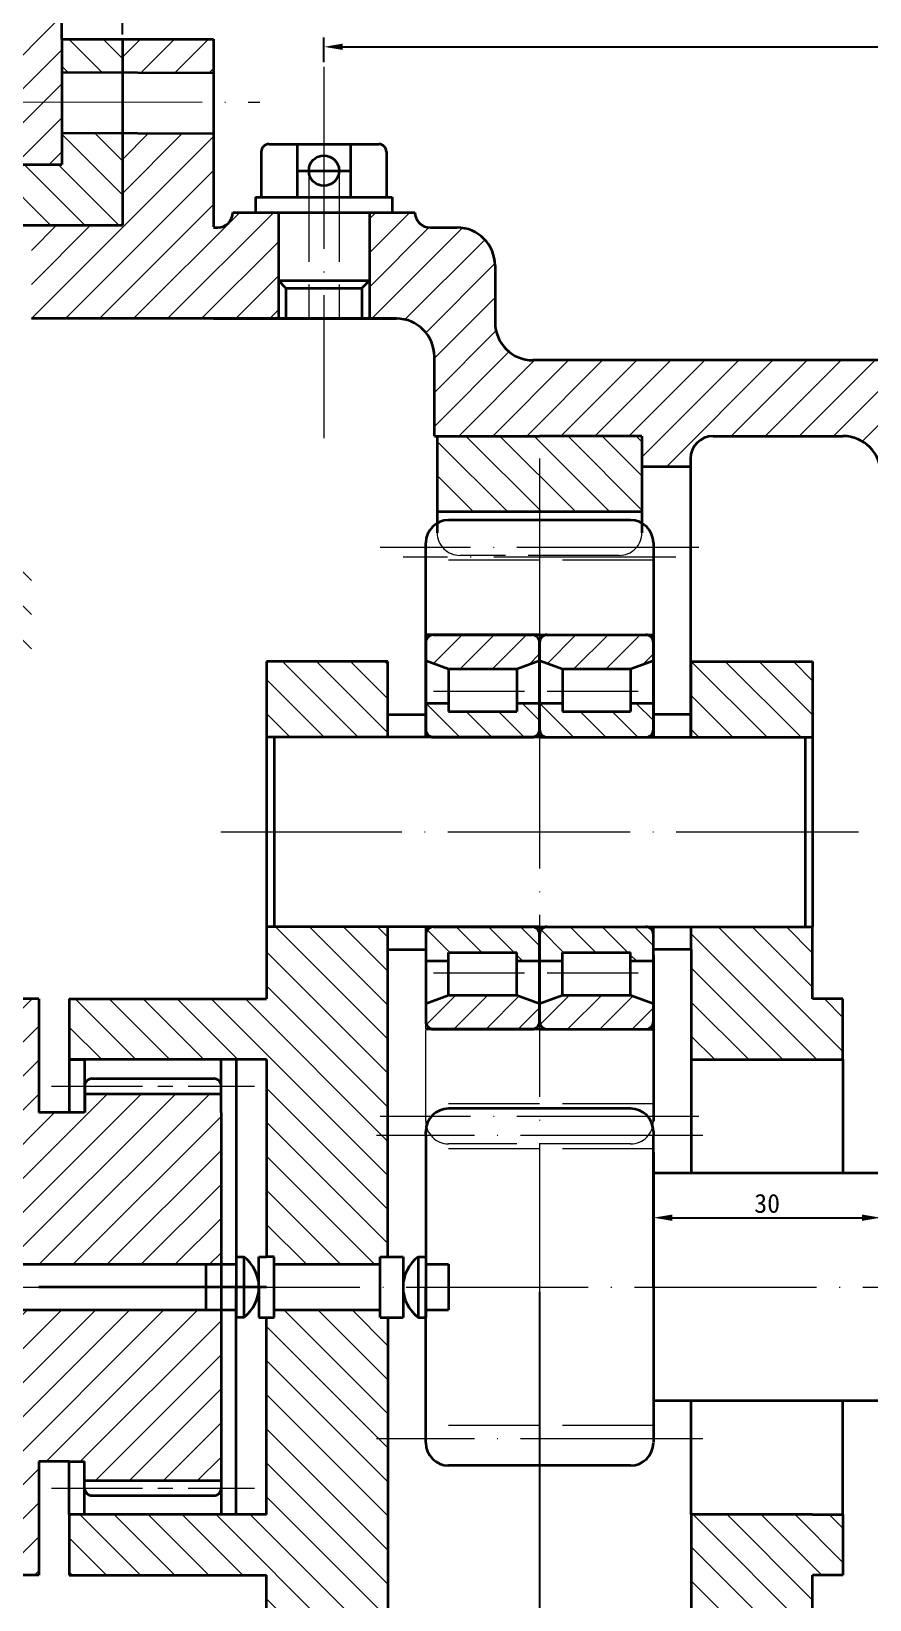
# Model space of a CAD drawing. Header units: millimetres. Extents: x -120 to 1257, y -237 to 537.
# Drawn here: x 372 to 482.5, y 108.8 to 315.6 of the extents above; entities that cross this region are included whole.
import ezdxf

# ---------------------------------------------------------------- set-up
doc = ezdxf.new("R2010")
doc.units = ezdxf.units.MM
for name, pattern in [('ACAD_ISO02W100', [15, 12, -3]), ('ACAD_ISO04W100', [30, 24, -3, 0, -3]), ('点画线', [18, 12, -2, 2, -2])]:
    doc.linetypes.add(name, pattern=pattern)
doc.layers.add('中心线层', color=1, linetype='点画线', lineweight=18, true_color=0xff0000)
doc.layers.add('剖面线层', color=4, linetype='Continuous', lineweight=18, true_color=0x00ffff)
for name, color, linetype, lineweight in [('真细实线', 7, 'Continuous', 18), ('粗实线层', 7, 'Continuous', 35), ('粗实线改', 7, 'Continuous', 35), ('细实线错了', 7, 'Continuous', 35), ('细点画线', 7, 'ACAD_ISO04W100', 18), ('细虚线', 7, 'ACAD_ISO02W100', 18)]:
    doc.layers.add(name, color=color, linetype=linetype, lineweight=lineweight)
doc.styles.get("Standard").update_dxf_attribs({"font": ''})
doc.styles.get('Standard').set_extended_font_data('SimSun')
doc.dimstyles.new('ISO-25', dxfattribs={"dimtxt": 2.5, "dimasz": 2.5, "dimexe": 1.25, "dimexo": 0.625, "dimtad": 1, "dimtxsty": 'Standard', "dimcen": 2.5, "dimadec": 0, "dimazin": 0, "dimtfac": 1, "dimtmove": 0, "dimatfit": 3, "dimfxl": 1, "dimarcsym": 0})
pattern_1 = [(315, (424, 210), (2.12132, 2.12132), [])]
pattern_2 = [(45, (424, 210), (-2.12132, 2.12132), [])]
pattern_3 = [(315, (439, 210), (2.12132, 2.12132), [])]
pattern_4 = [(45, (439, 210), (-2.12132, 2.12132), [])]

# ---------------------------------------------------------------- blocks, each defined once
blk = doc.blocks.new('*D10')
at = {"layer": 'Defpoints', "color": 0}
for p in [(-42.41, 149.97), (650, 150), (650, -81.6)]:
    blk.add_point(p, dxfattribs=at)
at = {"layer": '真细实线', "color": 0, "lineweight": -2}
for p, q in [((-42.41, 149.35), (-42.41, -82.85)), ((650, 149.38), (650, -82.85)), ((-39.91, -81.6), (647.5, -81.6))]:
    blk.add_line(p, q, dxfattribs=at)
at = {"layer": '真细实线', "color": 0}
for points in [[(-39.91, -81.18), (-39.91, -82.02), (-42.41, -81.6)], [(647.5, -81.18), (647.5, -82.02), (650, -81.6)]]:
    blk.add_solid(points, dxfattribs=at)
at = {"layer": '真细实线', "color": 0, "insert": (303.8, -79.52), "char_height": 2.5, "attachment_point": 5}
blk.add_mtext('692,41', dxfattribs=at)
blk = doc.blocks.new('*D11')
at = {"layer": 'Defpoints', "color": 0}
for p in [(439, 150), (650, 150), (439, -54.97)]:
    blk.add_point(p, dxfattribs=at)
at = {"layer": '真细实线', "color": 0, "lineweight": -2}
for p, q in [((439, 149.38), (439, -56.22)), ((650, 149.38), (650, -56.22)), ((647.5, -54.97), (441.5, -54.97))]:
    blk.add_line(p, q, dxfattribs=at)
at = {"layer": '真细实线', "color": 0}
for points in [[(441.5, -54.56), (441.5, -55.39), (439, -54.97)], [(647.5, -54.56), (647.5, -55.39), (650, -54.97)]]:
    blk.add_solid(points, dxfattribs=at)
at = {"layer": '真细实线', "color": 0, "insert": (544.5, -53.1), "char_height": 2.5, "attachment_point": 5}
blk.add_mtext('211', dxfattribs=at)
blk = doc.blocks.new('*D12')
at = {"layer": 'Defpoints', "color": 0}
for p in [(286, 150), (650, 150), (286, -68)]:
    blk.add_point(p, dxfattribs=at)
at = {"layer": '真细实线', "color": 0, "lineweight": -2}
for p, q in [((286, 149.38), (286, -69.25)), ((650, 149.38), (650, -69.25)), ((647.5, -68), (288.5, -68))]:
    blk.add_line(p, q, dxfattribs=at)
at = {"layer": '真细实线', "color": 0}
for points in [[(288.5, -67.59), (288.5, -68.42), (286, -68)], [(647.5, -67.59), (647.5, -68.42), (650, -68)]]:
    blk.add_solid(points, dxfattribs=at)
at = {"layer": '真细实线', "color": 0, "insert": (468, -66.13), "char_height": 2.5, "attachment_point": 5}
blk.add_mtext('364', dxfattribs=at)
blk = doc.blocks.new('*D18')
at = {"layer": 'Defpoints', "color": 0}
for p in [(650, 150.07), (441, -41.53), (699.34, -41.53)]:
    blk.add_point(p, dxfattribs=at)
at = {"layer": '真细实线', "color": 0, "lineweight": -2}
for p, q in [((650.63, 150.07), (700.59, 150.07)), ((699.34, 147.57), (699.34, -39.03)), ((441.62, -41.53), (700.59, -41.53))]:
    blk.add_line(p, q, dxfattribs=at)
at = {"layer": '真细实线', "color": 0}
for points in [[(698.92, 147.57), (699.75, 147.57), (699.34, 150.07)], [(698.92, -39.03), (699.75, -39.03), (699.34, -41.53)]]:
    blk.add_solid(points, dxfattribs=at)
at = {"layer": '真细实线', "color": 0, "insert": (697.25, 54.27), "char_height": 2.5, "attachment_point": 5, "rotation": 90}
blk.add_mtext('191,6', dxfattribs=at)
blk = doc.blocks.new('*D20')
at = {"layer": 'Defpoints', "color": 0}
for p in [(650, 313.53), (410.56, 310.89), (650, 150)]:
    blk.add_point(p, dxfattribs=at)
at = {"layer": '真细实线', "color": 0, "lineweight": -2}
for p, q in [((410.56, 311.51), (410.56, 314.78)), ((650, 150.62), (650, 314.78)), ((413.06, 313.53), (647.5, 313.53))]:
    blk.add_line(p, q, dxfattribs=at)
at = {"layer": '真细实线', "color": 0}
for points in [[(413.06, 313.95), (413.06, 313.12), (410.56, 313.53)], [(647.5, 313.95), (647.5, 313.12), (650, 313.53)]]:
    blk.add_solid(points, dxfattribs=at)
at = {"layer": '真细实线', "color": 0, "insert": (530.28, 315.62), "char_height": 2.5, "attachment_point": 5}
blk.add_mtext('239,44', dxfattribs=at)
blk = doc.blocks.new('*D21')
at = {"layer": 'Defpoints', "color": 0}
for p in [(650, 360.82), (332.15, 352.82), (650, 150)]:
    blk.add_point(p, dxfattribs=at)
at = {"layer": '真细实线', "color": 0, "lineweight": -2}
for p, q in [((332.15, 353.44), (332.15, 362.07)), ((650, 150.62), (650, 362.07)), ((334.65, 360.82), (647.5, 360.82))]:
    blk.add_line(p, q, dxfattribs=at)
at = {"layer": '真细实线', "color": 0}
for points in [[(334.65, 361.24), (334.65, 360.4), (332.15, 360.82)], [(647.5, 361.24), (647.5, 360.4), (650, 360.82)]]:
    blk.add_solid(points, dxfattribs=at)
at = {"layer": '真细实线', "color": 0, "insert": (491.07, 362.9), "char_height": 2.5, "attachment_point": 5}
blk.add_mtext('317,85', dxfattribs=at)
blk = doc.blocks.new('*D24')
at = {"layer": 'Defpoints', "color": 0}
for p in [(650, 417.54), (276.85, 384.61), (650, 150)]:
    blk.add_point(p, dxfattribs=at)
at = {"layer": '真细实线', "color": 0, "lineweight": -2}
for p, q in [((276.85, 385.23), (276.85, 418.79)), ((650, 150.62), (650, 418.79)), ((279.35, 417.54), (647.5, 417.54))]:
    blk.add_line(p, q, dxfattribs=at)
at = {"layer": '真细实线', "color": 0}
for points in [[(279.35, 417.96), (279.35, 417.13), (276.85, 417.54)], [(647.5, 417.96), (647.5, 417.13), (650, 417.54)]]:
    blk.add_solid(points, dxfattribs=at)
at = {"layer": '真细实线', "color": 0, "insert": (463.43, 419.63), "char_height": 2.5, "attachment_point": 5}
blk.add_mtext('373,15', dxfattribs=at)
blk = doc.blocks.new('*D25')
at = {"layer": 'Defpoints', "color": 0}
for p in [(650, 335.23), (384, 314.53), (650, 150)]:
    blk.add_point(p, dxfattribs=at)
at = {"layer": '真细实线', "color": 0, "lineweight": -2}
for p, q in [((384, 315.15), (384, 336.48)), ((386.5, 335.23), (647.5, 335.23)), ((650, 150.62), (650, 336.48))]:
    blk.add_line(p, q, dxfattribs=at)
at = {"layer": '真细实线', "color": 0}
for points in [[(386.5, 335.64), (386.5, 334.81), (384, 335.23)], [(647.5, 335.64), (647.5, 334.81), (650, 335.23)]]:
    blk.add_solid(points, dxfattribs=at)
at = {"layer": '真细实线', "color": 0, "insert": (517, 337.1), "char_height": 2.5, "attachment_point": 5}
blk.add_mtext('266', dxfattribs=at)
blk = doc.blocks.new('*D27')
at = {"layer": 'Defpoints', "color": 0}
for p in [(454, 165), (484, 165), (484, 159.15)]:
    blk.add_point(p, dxfattribs=at)
at = {"layer": '真细实线', "color": 0, "lineweight": -2}
for p, q in [((454, 164.38), (454, 157.9)), ((484, 164.38), (484, 157.9)), ((456.5, 159.15), (481.5, 159.15))]:
    blk.add_line(p, q, dxfattribs=at)
at = {"layer": '真细实线', "color": 0}
for points in [[(456.5, 159.56), (456.5, 158.73), (454, 159.15)], [(481.5, 159.56), (481.5, 158.73), (484, 159.15)]]:
    blk.add_solid(points, dxfattribs=at)
at = {"layer": '真细实线', "color": 0, "insert": (469, 161.02), "char_height": 2.5, "attachment_point": 5}
blk.add_mtext('30', dxfattribs=at)

msp = doc.modelspace()

# ---------------------------------------------------------------- hatches: boundary and pattern name
at = {"layer": '剖面线层'}
h = msp.add_hatch(dxfattribs=at)
h.set_pattern_fill('USERPATTERN', color=256, scale=3, angle=45, style=0, pattern_type=0)
h.set_pattern_definition(pattern_2)
edge = h.paths.add_edge_path(flags=0)
edge.add_line((424, 232.625), (424, 235))
edge.add_arc((425, 235), 1, 90, 180, ccw=False)
edge.add_line((425, 236), (438, 236))
edge.add_arc((438, 235), 1, 0, 90, ccw=False)
edge.add_line((439, 235), (439, 232.625))
edge.add_line((439, 232.625), (436, 231.5))
edge.add_line((436, 231.5), (427, 231.5))
edge.add_line((427, 231.5), (424, 232.625))
h = msp.add_hatch(dxfattribs=at)
h.set_pattern_fill('USERPATTERN', color=256, scale=3, angle=45, style=0, pattern_type=0)
h.set_pattern_definition(pattern_4)
edge = h.paths.add_edge_path(flags=0)
edge.add_line((439, 232.625), (439, 235))
edge.add_arc((440, 235), 1, 90, 180, ccw=False)
edge.add_line((440, 236), (453, 236))
edge.add_arc((453, 235), 1, 0, 90, ccw=False)
edge.add_line((454, 235), (454, 232.625))
edge.add_line((454, 232.625), (451, 231.5))
edge.add_line((451, 231.5), (442, 231.5))
edge.add_line((442, 231.5), (439, 232.625))
h = msp.add_hatch(dxfattribs=at)
h.set_pattern_fill('USERPATTERN', color=256, scale=3, angle=-45, style=0, pattern_type=0)
h.set_pattern_definition(pattern_1)
edge = h.paths.add_edge_path(flags=0)
edge.add_line((424, 223.5), (424, 226.5))
edge.add_line((424, 226.5), (424, 227))
edge.add_line((424, 227), (427, 227))
edge.add_line((427, 227), (427, 225.875))
edge.add_line((427, 225.875), (436, 225.875))
edge.add_line((436, 225.875), (436, 227))
edge.add_line((436, 227), (439, 227))
edge.add_line((439, 227), (439, 223.5))
edge.add_arc((438, 223.5), 1, -90, 0, ccw=False)
edge.add_line((438, 222.5), (425, 222.5))
edge.add_arc((425, 223.5), 1, 180, 270, ccw=False)
h = msp.add_hatch(dxfattribs=at)
h.set_pattern_fill('USERPATTERN', color=256, scale=3, angle=-45, style=0, pattern_type=0)
h.set_pattern_definition(pattern_3)
edge = h.paths.add_edge_path(flags=0)
edge.add_line((439, 223.5), (439, 226.5))
edge.add_line((439, 226.5), (439, 227))
edge.add_line((439, 227), (442, 227))
edge.add_line((442, 227), (442, 225.875))
edge.add_line((442, 225.875), (451, 225.875))
edge.add_line((451, 225.875), (451, 227))
edge.add_line((451, 227), (454, 227))
edge.add_line((454, 227), (454, 223.5))
edge.add_arc((453, 223.5), 1, -90, 0, ccw=False)
edge.add_line((453, 222.5), (440, 222.5))
edge.add_arc((440, 223.5), 1, 180, 270, ccw=False)
h = msp.add_hatch(dxfattribs=at)
h.set_pattern_fill('USERPATTERN', color=256, scale=3, angle=-45, style=0, pattern_type=0)
h.set_pattern_definition(pattern_1)
edge = h.paths.add_edge_path(flags=0)
edge.add_line((424, 193), (424, 193.5))
edge.add_line((424, 193.5), (424, 196.5))
edge.add_arc((425, 196.5), 1, 90, 180, ccw=False)
edge.add_line((425, 197.5), (438, 197.5))
edge.add_arc((438, 196.5), 1, 0, 90, ccw=False)
edge.add_line((439, 196.5), (439, 193))
edge.add_line((439, 193), (436, 193))
edge.add_line((436, 193), (436, 194.125))
edge.add_line((436, 194.125), (427, 194.125))
edge.add_line((427, 194.125), (427, 193))
edge.add_line((427, 193), (424, 193))
h = msp.add_hatch(dxfattribs=at)
h.set_pattern_fill('USERPATTERN', color=256, scale=3, angle=-45, style=0, pattern_type=0)
h.set_pattern_definition(pattern_3)
edge = h.paths.add_edge_path(flags=0)
edge.add_line((439, 193), (439, 193.5))
edge.add_line((439, 193.5), (439, 196.5))
edge.add_arc((440, 196.5), 1, 90, 180, ccw=False)
edge.add_line((440, 197.5), (453, 197.5))
edge.add_arc((453, 196.5), 1, 0, 90, ccw=False)
edge.add_line((454, 196.5), (454, 193))
edge.add_line((454, 193), (451, 193))
edge.add_line((451, 193), (451, 194.125))
edge.add_line((451, 194.125), (442, 194.125))
edge.add_line((442, 194.125), (442, 193))
edge.add_line((442, 193), (439, 193))
h = msp.add_hatch(dxfattribs=at)
h.set_pattern_fill('USERPATTERN', color=256, scale=3, angle=45, style=0, pattern_type=0)
h.set_pattern_definition(pattern_2)
edge = h.paths.add_edge_path(flags=0)
edge.add_arc((425, 185), 1, 180, 270, ccw=False)
edge.add_line((424, 185), (424, 187.375))
edge.add_line((424, 187.375), (427, 188.5))
edge.add_line((427, 188.5), (436, 188.5))
edge.add_line((436, 188.5), (439, 187.375))
edge.add_line((439, 187.375), (439, 185))
edge.add_arc((438, 185), 1, 270, 360, ccw=False)
edge.add_line((438, 184), (425, 184))
h = msp.add_hatch(dxfattribs=at)
h.set_pattern_fill('USERPATTERN', color=256, scale=3, angle=45, style=0, pattern_type=0)
h.set_pattern_definition(pattern_4)
edge = h.paths.add_edge_path(flags=0)
edge.add_arc((440, 185), 1, 180, 270, ccw=False)
edge.add_line((439, 185), (439, 187.375))
edge.add_line((439, 187.375), (442, 188.5))
edge.add_line((442, 188.5), (451, 188.5))
edge.add_line((451, 188.5), (454, 187.375))
edge.add_line((454, 187.375), (454, 185))
edge.add_arc((453, 185), 1, 270, 360, ccw=False)
edge.add_line((453, 184), (440, 184))
at = {"layer": '真细实线'}
h = msp.add_hatch(dxfattribs=at)
h.set_pattern_fill('ANSI31', color=256, style=0)
h.paths.add_polyline_path([(268.849, 331.61), (268.849, 336.61), (259.249, 336.61), (226.316, 336.61), (170.574, 336.61), (170.575, 330), (170.574, 308), (174.575, 308), (176.57, 308), (176.57, 305), (176.584, 298), (180.584, 298), (180.584, 311.61, -0.4142136), (185.584, 316.61), (225.89, 316.61), (250.372, 316.61, -0.2136316), (256.339, 313.939), (267, 302), (268.849, 302), (268.849, 309.81)])
h.paths.add_polyline_path([(326.149, 325.61), (326.149, 329.61), (326.149, 338.61), (323.149, 338.61), (320.149, 338.61), (320.149, 337.61, -0.4142136), (319.149, 336.61), (285.999, 336.61), (284.849, 336.61), (284.849, 331.61), (284.849, 309.81), (284.849, 302), (285.999, 302), (305, 302), (305, 298), (308.299, 298), (308.299, 311.61, -0.4142136), (313.299, 316.61), (327.149, 316.61), (327.149, 324.61)])
h.paths.add_polyline_path([(375.999, 331.61, 0.4142136), (370.999, 336.61), (345.149, 336.61, -0.4142136), (344.149, 337.61), (344.149, 338.61), (338.149, 338.61), (338.149, 329.61), (338.149, 325.61), (337.149, 324.61), (337.149, 316.61), (350.999, 316.61, -0.4142136), (355.999, 311.61), (355.999, 298), (375.999, 298), (375.999, 314.53)])
h = msp.add_hatch(dxfattribs=at)
h.set_pattern_fill('ANSI31', color=256, angle=90, style=0)
h.paths.add_polyline_path([(383.999, 10), (365.999, 10), (365.999, 10.466), (365.999, 15.466), (355.999, 15.466), (355.999, 0.466), (375.999, 0.466), (375.999, -2.2), (383.999, -2.164)])
h.paths.add_polyline_path([(383.999, -10.164), (375.999, -10.2), (375.999, -14.534), (383.999, -14.534)])
h.paths.add_polyline_path([(372, 65), (372, 69.002), (368, 69.002), (368, 67, -0.4142136), (366, 65), (340, 65), (340, 55), (356, 55), (356, 52.058), (366, 52.058), (366, 55), (372, 55)])
h.paths.add_polyline_path([(371.999, 245), (365.999, 245), (365.999, 247.942), (355.999, 247.942), (355.999, 245), (339.999, 245), (339.999, 235), (368, 235), (368, 233), (368, 231), (371.999, 231)])
h.paths.add_polyline_path([(383.999, 302.164), (375.999, 302.2), (375.999, 298), (355.999, 298), (355.999, 273), (365.999, 273), (365.999, 278), (365.999, 290), (383.999, 290)])
h.paths.add_polyline_path([(383.999, 314.53), (375.999, 314.53), (375.999, 310.2), (383.999, 310.164)])
h = msp.add_hatch(dxfattribs=at)
h.set_pattern_fill('ANSI31', color=256, style=0)
h.paths.add_polyline_path([(396, 314.53), (383.999, 314.53), (383.999, 310.164), (396, 310.109)])
h.paths.add_polyline_path([(404.562, 291.7), (398.562, 291.7, -0.4142136), (396.562, 289.7), (396, 289.7), (396, 302.109), (383.999, 302.164), (383.999, 290), (371.999, 290), (371.999, 277.7), (404.562, 277.7), (404.562, 282.7)])
h.paths.add_polyline_path([(433.125, 284.7, 0.4142136), (428.125, 289.7), (424.562, 289.7, -0.4142136), (422.562, 291.7), (416.562, 291.7), (416.562, 282.7), (416.562, 277.7), (420.125, 277.7, -0.4142136), (425.125, 272.7), (425.125, 262.2), (439, 262.2), (452.5, 262.2), (452.5, 258.2), (458.875, 258.2), (458.875, 259.2, -0.4142136), (461.875, 262.2), (479, 262.2, -0.4142136), (484, 257.2), (484, 201), (491.869, 201), (491.869, 238.5), (491.869, 252.2), (495.869, 252.2), (495.869, 262.5), (495.869, 272.2), (438.125, 272.2, -0.4142136), (433.125, 277.2)])
h.paths.add_polyline_path([(433.125, 22.8, -0.4142136), (438.125, 27.8), (495.869, 27.8), (495.869, 37.5), (495.869, 47.8), (491.869, 47.8), (491.869, 99.092), (484, 99.099), (484, 57.5), (484, 42.8, -0.4142136), (479, 37.8), (461.875, 37.8, -0.4142136), (458.875, 40.8), (458.875, 41.8), (452.5, 41.8), (452.5, 37.8), (452.5, 33.8), (425.124, 33.8), (425.124, 27.3, -0.4142136), (420.124, 22.3), (371.999, 22.3), (371.999, 10), (383.999, 10), (383.999, -2.164), (395.999, -2.109), (395.999, 10), (433.125, 10)])
h.paths.add_polyline_path([(395.999, -10.109), (383.999, -10.164), (383.999, -14.534), (395.999, -14.534)])
h = msp.add_hatch(dxfattribs=at)
h.set_pattern_fill('ANSI31', color=256, angle=90, style=0)
h.paths.add_polyline_path([(452.5, 262.2), (439, 262.2), (425.5, 262.2), (425.5, 252.2), (452.5, 252.2)])
h.paths.add_polyline_path([(452.5, 47.8), (439, 47.8), (439, 41.8), (452.5, 41.8)])
h.paths.add_polyline_path([(439, 47.8), (425.5, 47.8), (425.5, 41.8), (439, 41.8)])
h = msp.add_hatch(dxfattribs=at)
h.set_pattern_fill('ANSI31', color=256, angle=90, style=0)
h.paths.add_polyline_path([(419, 194.5), (419, 197.5), (403, 197.5), (403, 188), (377, 188), (377, 180), (379, 180), (403, 180), (403, 154), (404, 154), (404, 153), (418, 153), (418, 154), (419, 154)])
h.paths.add_polyline_path([(419, 232.5), (403, 232.5), (403, 222.5), (419, 222.5), (419, 225.5)])
h.paths.add_polyline_path([(475, 232.5), (459, 232.5), (459, 222.5), (475, 222.5)])
h.paths.add_polyline_path([(479, 188), (475, 188), (475, 197.5), (459, 197.5), (459, 194.5), (459, 180), (479, 180)])
h.paths.add_polyline_path([(475, 112), (479, 112), (479, 120), (475, 120), (459, 120), (459, 90.25, -0.4142136), (456, 87.25), (439, 87.25), (439, 71.25), (475, 71.25)])
h.paths.add_polyline_path([(419, 146), (418, 146), (418, 147), (404, 147), (404, 146), (403, 146), (403, 120), (377, 120), (377, 112), (403, 112), (403, 71.25), (419, 71.25), (439, 71.25), (439, 87.25), (422, 87.25, -0.4142136), (419, 90.25)])
h = msp.add_hatch(dxfattribs=at)
h.set_pattern_fill('ANSI31', color=256, style=0)
h.paths.add_polyline_path([(397, 173), (397, 175.5), (379.033, 175.5), (379.033, 173), (377, 173), (373, 173), (373, 188), (339, 188), (339, 180), (365, 180), (365, 153), (369, 153), (397, 153)])
h.paths.add_polyline_path([(397, 147), (365, 147), (365, 146), (365, 120), (339, 120), (339, 112), (373, 112), (373, 127), (377, 127), (379, 127), (379, 124.5), (397, 124.5), (397, 127)])

# ---------------------------------------------------------------- linework, layer by layer
at = {"layer": '中心线层'}
for p, q in [((425, 228.575), (438, 228.575)), ((440, 228.575), (453, 228.575)), ((425, 191.425), (438, 191.425)), ((440, 191.425), (453, 191.425))]:
    msp.add_line(p, q, dxfattribs=at)
at = {"layer": '粗实线层'}
for p, q in [((425, 236), (438, 236)), ((440, 236), (453, 236)), ((424, 235), (424, 222.5)), ((439, 235), (439, 222.5)), ((439, 222.5), (439, 235)), ((454, 222.5), (454, 235)), ((424, 232.625), (427, 231.5)), ((436, 231.5), (439, 232.625)), ((439, 232.625), (442, 231.5)), ((451, 231.5), (454, 232.625)), ((427, 231.5), (436, 231.5)), ((427, 231.5), (427, 225.875)), ((436, 231.5), (436, 225.875)), ((442, 231.5), (451, 231.5)), ((442, 231.5), (442, 225.875)), ((451, 231.5), (451, 225.875)), ((419, 222.5), (419, 225.5)), ((419, 225.5), (424, 225.5)), ((424, 227), (427, 227)), ((427, 225.875), (436, 225.875)), ((436, 227), (439, 227)), ((439, 227), (442, 227)), ((442, 225.875), (451, 225.875)), ((451, 227), (454, 227)), ((459, 225.5), (454, 225.5)), ((425, 222.5), (438, 222.5)), ((440, 222.5), (453, 222.5)), ((424, 197.5), (424, 185)), ((425, 197.5), (438, 197.5)), ((439, 185), (439, 197.5)), ((439, 197.5), (439, 185)), ((440, 197.5), (453, 197.5)), ((454, 185), (454, 197.5)), ((419, 194.5), (424, 194.5)), ((459, 194.5), (454, 194.5)), ((424, 193), (427, 193)), ((427, 194.125), (436, 194.125)), ((427, 188.5), (427, 194.125)), ((436, 188.5), (436, 194.125)), ((436, 193), (439, 193)), ((439, 193), (442, 193)), ((442, 194.125), (451, 194.125)), ((442, 188.5), (442, 194.125)), ((451, 188.5), (451, 194.125)), ((451, 193), (454, 193)), ((424, 187.375), (427, 188.5)), ((427, 188.5), (436, 188.5)), ((436, 188.5), (439, 187.375)), ((439, 187.375), (442, 188.5)), ((442, 188.5), (451, 188.5)), ((451, 188.5), (454, 187.375)), ((425, 184), (438, 184)), ((440, 184), (453, 184))]:
    msp.add_line(p, q, dxfattribs=at)
for centre, start, end in [((425, 235), 90, 180), ((438, 235), 0, 90), ((440, 235), 90, 180), ((453, 235), 0, 90), ((425, 223.5), 180, 270), ((438, 223.5), 270, 0), ((440, 223.5), 180, 270), ((453, 223.5), 270, 0), ((425, 196.5), 90, 180), ((438, 196.5), 0, 90), ((440, 196.5), 90, 180), ((453, 196.5), 0, 90), ((425, 185), 180, 270), ((438, 185), 270, 0), ((440, 185), 180, 270), ((453, 185), 270, 0)]:
    msp.add_arc(centre, 1, start, end, dxfattribs=at)
at = {"layer": '粗实线改'}
for p, q in [((495.869, 272.2), (438.125, 272.2)), ((425.125, 262.2), (439, 262.2)), ((452.5, 262.2), (439, 262.2)), ((451, 251.125), (427, 251.125)), ((424, 222.5), (424, 248.125)), ((454, 248.125), (454, 222.5)), ((439, 236), (424, 236)), ((439, 236), (454, 236)), ((459, 222.5), (459, 232.5)), ((439, 210), (439, 210)), ((454, 193.75), (454, 171.875)), ((439, 184), (424, 184)), ((439, 184), (454, 184)), ((424, 170), (424, 170.53)), ((424, 170), (424, 170.291)), ((424, 170), (424, 150)), ((454, 170.5), (454, 170)), ((454, 167.791), (454, 170)), ((454, 167.791), (454, 150)), ((454, 150), (454, 167.791)), ((484, 165), (454, 165)), ((399, 154), (400, 154)), ((400, 154), (400, 146)), ((404, 146), (404, 154)), ((418, 146), (418, 154)), ((418, 154), (421, 154)), ((421, 154), (421, 146)), ((423, 154), (423, 146)), ((423, 154), (424, 154)), ((365, 153), (399, 153)), ((395, 153), (395, 147)), ((404, 153), (418, 153)), ((424, 153), (427, 153)), ((427, 153), (427, 147)), ((403, 150), (373, 150)), ((403, 150), (377, 150)), ((424, 130), (424, 150)), ((424, 129.5), (424, 150)), ((454, 150), (454, 150)), ((454, 150), (454, 130)), ((365, 147), (399, 147)), ((404, 147), (418, 147)), ((424, 147), (427, 147)), ((400, 146), (399, 146)), ((403, 146), (404, 146)), ((418, 146), (421, 146)), ((423, 146), (424, 146)), ((484, 135), (454, 135)), ((454, 132.209), (454, 129.5))]:
    msp.add_line(p, q, dxfattribs=at)
for centre, radius, start, end in [((427, 248.125), 3, 90, 180), ((451, 248.125), 3, 0, 90), ((397, 150), 5, 306.8699, 53.1301), ((426, 150), 5, 126.8699, 233.1301)]:
    msp.add_arc(centre, radius, start, end, dxfattribs=at)
at = {"layer": '细实线错了'}
for p, q in [((375.999, 314.53), (375.999, 331.61)), ((375.999, 314.53), (375.999, 298)), ((375.999, 314.53), (383.999, 314.53)), ((383.999, 314.53), (383.999, 290)), ((383.999, 314.53), (396, 314.53)), ((396, 314.53), (396, 289.781)), ((375.999, 310.2), (396, 310.109)), ((375.999, 302.2), (396, 302.109)), ((403.312, 300.7), (417.812, 300.7)), ((407.062, 300.7), (407.062, 293.7)), ((414.062, 300.7), (414.062, 293.7)), ((355.999, 298), (375.999, 298)), ((402.312, 299.7), (402.312, 293.7)), ((418.812, 299.7), (418.812, 293.7)), ((407.062, 297.2), (414.062, 297.2)), ((401.562, 293.7), (419.562, 293.7)), ((401.562, 293.7), (401.562, 291.7)), ((419.562, 293.7), (419.562, 291.7)), ((398.562, 291.7), (422.562, 291.7)), ((404.562, 291.7), (404.562, 282.7)), ((416.562, 291.7), (416.562, 282.7)), ((365.999, 290), (383.999, 290)), ((396, 289.7), (396.562, 289.7)), ((424.562, 289.7), (428.125, 289.7)), ((433.125, 284.7), (433.125, 277.2)), ((404.562, 282.7), (405.562, 281.7)), ((404.562, 282.7), (404.562, 277.7)), ((404.562, 282.7), (416.562, 282.7)), ((405.562, 281.7), (415.562, 281.7)), ((405.562, 281.7), (405.562, 277.7)), ((416.562, 282.7), (415.562, 281.7)), ((415.562, 281.7), (415.562, 277.7)), ((416.562, 282.7), (416.562, 277.7)), ((420.125, 277.7), (372, 277.7)), ((396, 277.7), (420.125, 277.7)), ((425.125, 262.2), (425.125, 272.7)), ((425.5, 262.2), (425.5, 249.47)), ((452.5, 262.2), (452.5, 249.47)), ((461.875, 262.2), (479, 262.2)), ((458.875, 259.2), (458.875, 222.5)), ((452.5, 258.2), (458.875, 258.2)), ((452.5, 252.2), (425.5, 252.2)), ((419, 232.5), (403, 232.5)), ((403, 232.5), (403, 188)), ((419, 222.5), (419, 232.5)), ((459, 232.5), (475, 232.5)), ((475, 232.5), (475, 197.5)), ((439, 222.5), (403, 222.5)), ((404, 222.5), (404, 197.5)), ((439, 222.5), (475, 222.5)), ((474, 222.5), (474, 197.5)), ((439, 197.5), (403, 197.5)), ((419, 194.5), (419, 197.5)), ((439, 197.5), (475, 197.5)), ((459, 194.5), (459, 197.5)), ((475, 188), (475, 197.5)), ((419, 154), (419, 194.5)), ((459, 194.5), (459, 180)), ((373, 188), (339, 188)), ((373, 188), (373, 173)), ((377, 188), (403, 188)), ((377, 188), (377, 180)), ((479, 188), (475, 188)), ((479, 180), (479, 188)), ((403, 180), (377, 180)), ((377, 180), (379, 180)), ((377, 180), (377, 173)), ((379, 180), (379, 173)), ((397, 173), (397, 180)), ((399, 180), (399, 173)), ((403, 180), (403, 154)), ((459, 180), (479, 180)), ((459, 180), (459, 165)), ((479, 180), (479, 165)), ((379.033, 176.5), (379.033, 173)), ((380.033, 177.5), (396.033, 177.5)), ((379.033, 175.5), (397.033, 175.5)), ((377, 173), (373, 173)), ((379, 173), (377, 173)), ((397, 173), (397, 127)), ((399, 173), (399, 150)), ((451, 173.53), (427, 173.53)), ((424, 170.5), (424, 170.291)), ((454, 170.53), (454, 170)), ((399, 154), (399, 146)), ((402, 150), (402, 154)), ((402, 154), (403, 154)), ((404, 154), (403, 154)), ((424, 154), (424, 146)), ((399, 120), (399, 150)), ((402, 150), (402, 146)), ((402, 146), (403, 146)), ((403, 120), (403, 146)), ((419, 146), (419, 90.25)), ((459, 120), (459, 135)), ((479, 120), (479, 135)), ((377, 127), (373, 127)), ((373, 127), (373, 112)), ((377, 127), (379, 127)), ((377, 120), (377, 127)), ((379, 120), (379, 127)), ((379, 120), (379, 127)), ((397, 127), (397, 120)), ((397, 127), (397, 120)), ((451, 126.47), (427, 126.47)), ((379.033, 124.5), (397.033, 124.5)), ((380.033, 122.5), (396.033, 122.5)), ((403, 120), (377, 120)), ((377, 120), (377, 112)), ((475, 120), (459, 120)), ((459, 120), (459, 90.25)), ((475, 120), (479, 120)), ((479, 120), (479, 112)), ((373, 112), (339, 112)), ((377, 112), (403, 112)), ((403, 71.25), (403, 112)), ((475, 71.25), (475, 112)), ((479, 112), (475, 112))]:
    msp.add_line(p, q, dxfattribs=at)
msp.add_circle((410.562, 297.2), 2, dxfattribs=at)
for centre, radius, start, end in [((403.312, 299.7), 1, 90, 180), ((417.812, 299.7), 1, 0, 90), ((396.562, 291.7), 2, 270, 0), ((424.562, 291.7), 2, 180, 270), ((428.125, 284.7), 5, 0, 90), ((420.125, 272.7), 5, 0, 90), ((438.125, 277.2), 5, 180, 270), ((461.875, 259.2), 3, 90, 180), ((479, 257.2), 5, 0, 90), ((380.033, 176.5), 1, 90, 180), ((396.033, 176.5), 1, 0, 90), ((427, 170.53), 3, 90, 180), ((451, 170.53), 3, 0, 90), ((427, 129.47), 3, 180, 270), ((451, 129.47), 3, 270, 0), ((380.033, 123.5), 1, 180, 270), ((396.033, 123.5), 1, 270, 0)]:
    msp.add_arc(centre, radius, start, end, dxfattribs=at)
at = {"layer": '细点画线'}
for p, q in [((410.562, 310.888), (410.562, 261.938)), ((370.497, 306.265), (402.136, 306.232)), ((439, 259.27), (439, 40.73)), ((460.011, 247.5), (417.989, 247.5)), ((456.967, 246.25), (421.033, 246.25)), ((481.022, 210), (396.978, 210)), ((460.011, 172.5), (417.989, 172.5)), ((460.5, 170), (417.5, 170)), ((-120.386, 149.974), (673.132, 150)), ((460.5, 130), (417.5, 130))]:
    msp.add_line(p, q, dxfattribs=at)
at = {"layer": '细点画线', "linetype": '点画线'}
for p, q in [((374.664, 176.5), (401.402, 176.5)), ((374.664, 123.5), (401.402, 123.5))]:
    msp.add_line(p, q, dxfattribs=at)
at = {"layer": '细虚线'}
for p, q in [((408.562, 297.2), (408.562, 277.7)), ((412.562, 297.2), (412.562, 277.7)), ((449.5, 246.47), (428.5, 246.47)), ((454, 245.854), (424, 245.854)), ((424, 184), (424, 185)), ((424, 171.875), (424, 184)), ((454, 174.146), (424, 174.146)), ((454, 168.25), (424, 168.25)), ((451, 168.875), (427, 168.875)), ((454, 131.75), (424, 131.75))]:
    msp.add_line(p, q, dxfattribs=at)
for centre, start, end in [((428.5, 249.47), 180, 270), ((449.5, 249.47), 270, 0), ((427, 171.875), 180, 270), ((451, 171.875), 270, 0)]:
    msp.add_arc(centre, 3, start, end, dxfattribs=at)

# ---------------------------------------------------------------- dimensions: what is measured, and where the dimension line sits
at = {"layer": '真细实线'}
for base, p1, p2, picture, middle in [((650, 417.545), (276.85, 384.61), (650, 150), '*D24', (463.425, 419.628)), ((650, 360.819), (332.149, 352.817), (650, 150), '*D21', (491.075, 362.902)), ((650, 335.227), (383.999, 314.53), (650, 149.999), '*D25', (517, 337.102)), ((650, 313.533), (410.562, 310.888), (650, 150), '*D20', (530.281, 315.617)), ((484, 159.146), (454, 165), (484, 165), '*D27', (469, 161.021))]:
    dim = msp.add_linear_dim(base=base, p1=p1, p2=p2, dimstyle='ISO-25', dxfattribs=at)
    dim.commit()
    dim.dimension.update_dxf_attribs({"geometry": picture, "text_midpoint": middle})
for base, p1, p2, picture, middle in [((650, -81.6), (-42.408, 149.974), (650, 150), '*D10', (303.796, -81.6)), ((286, -68.003), (650, 150), (286, 150), '*D12', (468, -68.003)), ((439, -54.972), (650, 150), (439, 150), '*D11', (544.5, -54.972))]:
    dim = msp.add_linear_dim(base=base, p1=p1, p2=p2, dimstyle='ISO-25', dxfattribs=at)
    dim.commit()
    dim.dimension.update_dxf_attribs({"geometry": picture, "text_midpoint": middle, "dimtype": 160})
dim = msp.add_linear_dim(base=(699.335, -41.534), p1=(650, 150.067), p2=(440.999, -41.534), angle=90, dimstyle='ISO-25', dxfattribs=at)
dim.commit()
dim.dimension.update_dxf_attribs({"geometry": '*D18', "text_midpoint": (699.335, 54.266), "dimtype": 160})

doc.saveas('drawing.dxf')
